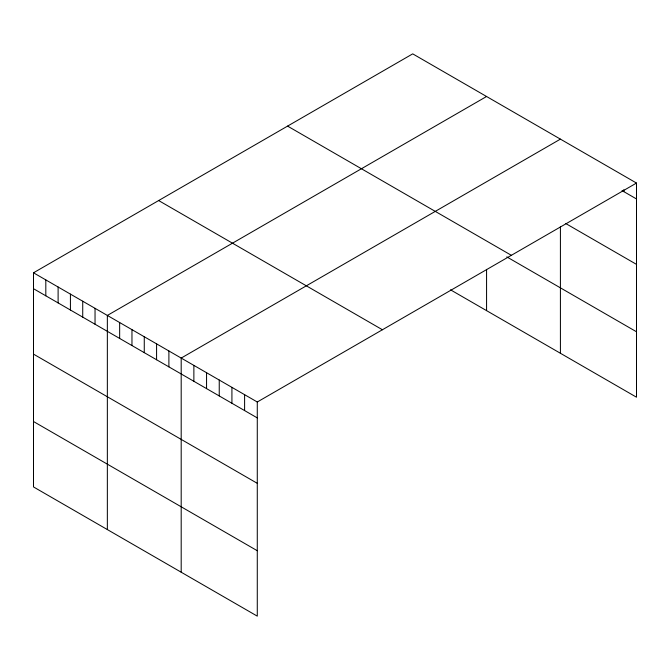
<?xml version="1.0" encoding="UTF-8"?>
<svg xmlns="http://www.w3.org/2000/svg" width="670" height="670" viewBox="0 0 670 670"><rect width="100%" height="100%" fill="white"/><g stroke="black" fill="none" stroke-linecap="round" stroke-linejoin="round"><path stroke-width="1" d="M636.5 183.061L257.28 402L257.28 616.14L33.5 486.939L33.5 272.799L412.72 53.86L636.5 183.061L636.5 397.201L450.525 289.825M486.571 96.497L107.351 315.436L107.351 529.576M560.413 139.134L181.193 358.073L181.193 572.214M622.011 190.59L636.5 198.957M565.849 223.587L636.5 264.374M287.581 126.111L511.361 255.312M506.788 256.886L636.5 331.776M158.639 200.548L382.419 329.749M33.5 272.799L257.28 402M33.5 288.703L257.28 417.896M33.5 354.12L257.28 483.321M33.5 421.522L257.28 550.723M623.82 189.652L623.82 191.637M560.413 226.669L560.413 353.274M486.571 269.373L486.571 310.637M244.6 394.68L244.6 410.576M231.921 387.361L231.921 403.256M219.241 380.032L219.241 395.937M206.553 372.713L206.553 388.617M193.873 365.393L193.873 381.289M168.89 350.963L168.89 366.867M156.579 343.861L156.579 359.757M144.268 336.75L144.268 352.654M131.965 329.648L131.965 345.544M119.654 322.546L119.654 338.442M95.04 308.334L95.04 324.23M82.728 301.224L82.728 317.128M70.425 294.122L70.425 310.017M58.114 287.011L58.114 302.915M45.811 279.909L45.811 295.805"/></g></svg>
